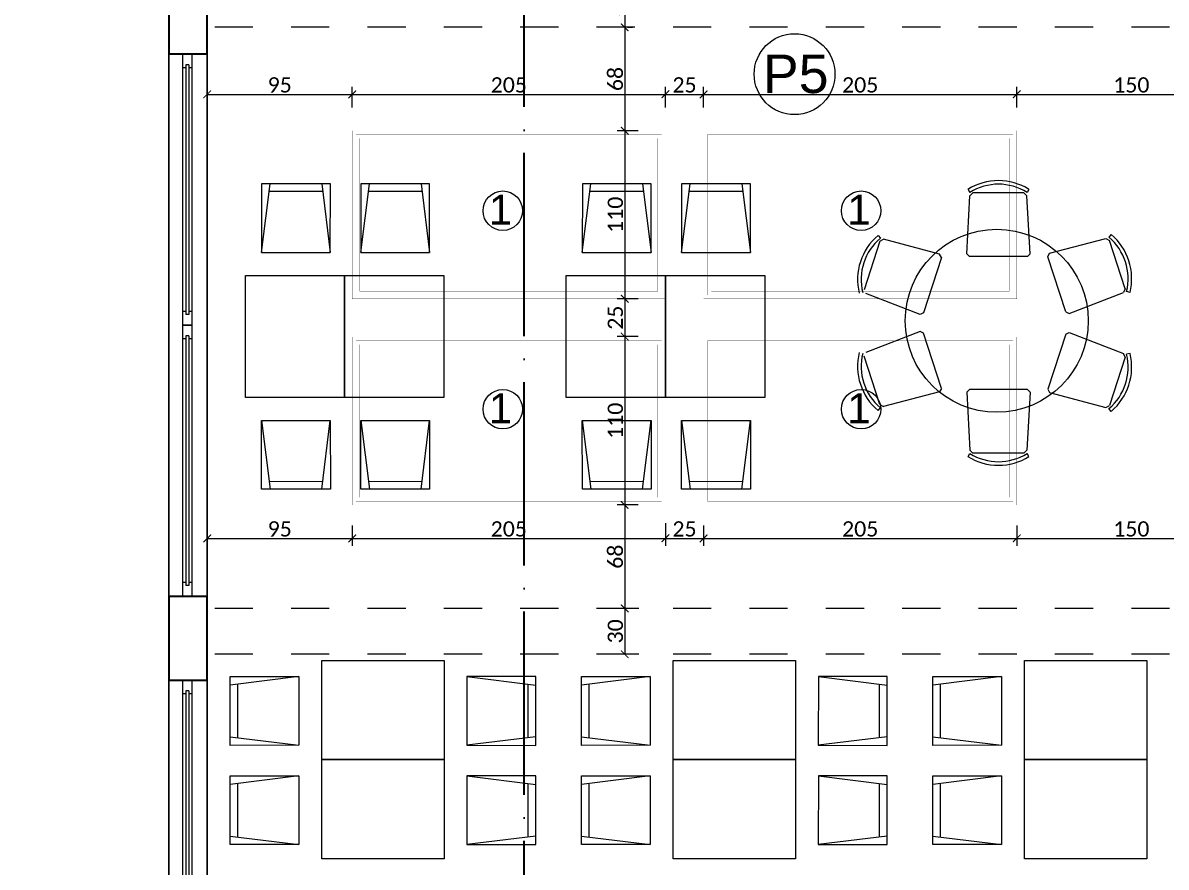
# Model space of a CAD drawing. Header units: centimetres. Extents: x -26724 to 60145, y -23645 to 6771.
# Drawn here: x -11646 to -10898, y 862 to 1414 of the extents above; entities that cross this region are included whole.
import ezdxf

# ---------------------------------------------------------------- set-up
doc = ezdxf.new("R2010")
doc.units = ezdxf.units.CM
for name, pattern in [('ACAD_ISO04W100', [30, 24, -3, 0, -3]), ('AUSGEZOGEN', [0]), ('DALEKOVOD_VN', [5, 2.5, -2.5])]:
    doc.linetypes.add(name, pattern=pattern)
doc.layers.add('2.IZGLED', color=7, linetype='Continuous', lineweight=13)
doc.layers.add('4.KOTE', color=88, linetype='Continuous', lineweight=15)
doc.layers.add('3.IZGLED 2', color=7, linetype='Continuous', lineweight=9, true_color=0x4a4a4a)
doc.layers.add('IZGLED 2', color=253, linetype='Continuous', lineweight=9, true_color=0x828282)
doc.styles.add('0.12', font='arial.ttf', dxfattribs={"height": 0.12})
doc.styles.add('0.15', font='arial.ttf', dxfattribs={"height": 0.15})
doc.styles.get("Standard").update_dxf_attribs({"font": 'calibri.ttf'})
doc.dimstyles.new('ja 1 50', dxfattribs={"dimtxt": 10, "dimasz": 5, "dimexe": 5, "dimexo": 5, "dimgap": 1, "dimtad": 1, "dimdec": 0, "dimtxsty": 'Standard', "dimblk": 'ARCHTICK', "dimcen": 2.5, "dimclrd": 256, "dimclrt": 7, "dimadec": 0, "dimazin": 0, "dimtfac": 1, "dimtdec": 0, "dimtix": 1, "dimtmove": 1, "dimatfit": 3, "dimldrblk": 'ARCHTICK', "dimfxl": 10, "dimfxlon": 1, "dimlwd": 0, "dimlwe": 9, "dimarcsym": 0})

# ---------------------------------------------------------------- blocks, each defined once
blk = doc.blocks.new('_ArchTick')
at = {"color": 0, "linetype": 'ByBlock', "const_width": 0.15}
blk.add_lwpolyline([(-0.5, -0.5), (0.5, 0.5)], dxfattribs=at)
blk = doc.blocks.new('*D1843')
at = {"layer": '4.KOTE', "color": 0, "lineweight": 9, "transparency": 16777216}
for p, q in [((-10926.13, 2333.96), (-10926.13, 2348.96)), ((-10816.13, 2334.48), (-10816.13, 2348.96))]:
    blk.add_line(p, q, dxfattribs=at)
at = {"layer": '4.KOTE', "lineweight": 0, "transparency": 16777216}
blk.add_line((-10926.13, 2343.96), (-10816.13, 2343.96), dxfattribs=at)
at = {"layer": 'Defpoints', "color": 0, "transparency": 16777216}
for p in [(-10816.13, 2343.96), (-10816.13, 2298.94, 13.5), (-10926.13, 0, 13.5)]:
    blk.add_point(p, dxfattribs=at)
at = {"layer": '4.KOTE', "lineweight": 0, "transparency": 16777216, "xscale": 5, "yscale": 5, "zscale": 5, "rotation": 180}
blk.add_blockref('_ArchTick', (-10926.13, 2343.96), dxfattribs=at)
at = {"layer": '4.KOTE', "lineweight": 0, "transparency": 16777216, "xscale": 5, "yscale": 5, "zscale": 5}
blk.add_blockref('_ArchTick', (-10816.13, 2343.96), dxfattribs=at)
at = {"layer": '4.KOTE', "color": 7, "transparency": 16777216, "insert": (-10871.13, 2350.09), "char_height": 10, "attachment_point": 5}
blk.add_mtext('110', dxfattribs=at)
blk = doc.blocks.new('*D1921')
at = {"layer": '4.KOTE', "color": 0, "lineweight": 9, "transparency": 16777216}
for p, q in [((-11243.55, 1441.39), (-11257.34, 1441.39)), ((-11250.61, 1411.39), (-11247.34, 1411.39))]:
    blk.add_line(p, q, dxfattribs=at)
at = {"layer": '4.KOTE', "lineweight": 0, "transparency": 16777216}
blk.add_line((-11252.34, 1441.39), (-11252.34, 1411.39), dxfattribs=at)
at = {"layer": 'Defpoints', "color": 0, "transparency": 16777216}
for p in [(-11225.72, 1441.39, 13.5), (-11252.34, 1411.39, 13.5), (-11252.34, 1411.39)]:
    blk.add_point(p, dxfattribs=at)
at = {"layer": '4.KOTE', "lineweight": 0, "transparency": 16777216, "xscale": 5, "yscale": 5, "zscale": 5}
for p, rotation in [((-11252.34, 1441.39), 90), ((-11252.34, 1411.39), 270)]:
    blk.add_blockref('_ArchTick', p, dxfattribs=dict(at, rotation=rotation))
at = {"layer": '4.KOTE', "color": 7, "transparency": 16777216, "insert": (-11258.47, 1426.39), "char_height": 10, "attachment_point": 5, "rotation": 90}
blk.add_mtext('30', dxfattribs=at)
blk = doc.blocks.new('*D1922')
at = {"layer": '4.KOTE', "lineweight": 0, "transparency": 16777216}
blk.add_line((-11252.34, 1411.39), (-11252.34, 1343.64), dxfattribs=at)
at = {"layer": '4.KOTE', "color": 0, "lineweight": 9, "transparency": 16777216}
for p, q in [((-11250.61, 1411.39), (-11247.34, 1411.39)), ((-11243.55, 1343.64), (-11257.34, 1343.64))]:
    blk.add_line(p, q, dxfattribs=at)
at = {"layer": 'Defpoints', "color": 0, "transparency": 16777216}
for p in [(-11252.34, 1411.39, 13.5), (-11252.34, 1343.64), (-11225.72, 1343.64, 13.5)]:
    blk.add_point(p, dxfattribs=at)
at = {"layer": '4.KOTE', "lineweight": 0, "transparency": 16777216, "xscale": 5, "yscale": 5, "zscale": 5}
for p, rotation in [((-11252.34, 1411.39), 90), ((-11252.34, 1343.64), 270)]:
    blk.add_blockref('_ArchTick', p, dxfattribs=dict(at, rotation=rotation))
at = {"layer": '4.KOTE', "color": 7, "transparency": 16777216, "insert": (-11258.47, 1377.51), "char_height": 10, "attachment_point": 5, "rotation": 90}
blk.add_mtext('68', dxfattribs=at)
blk = doc.blocks.new('*D1923')
at = {"layer": '4.KOTE', "color": 0, "lineweight": 9, "transparency": 16777216}
for p, q in [((-11243.55, 1343.64), (-11257.34, 1343.64)), ((-11243.55, 1233.64), (-11257.34, 1233.64))]:
    blk.add_line(p, q, dxfattribs=at)
at = {"layer": '4.KOTE', "lineweight": 0, "transparency": 16777216}
blk.add_line((-11252.34, 1343.64), (-11252.34, 1233.64), dxfattribs=at)
at = {"layer": 'Defpoints', "color": 0, "transparency": 16777216}
for p in [(-11225.72, 1343.64, 13.5), (-11252.34, 1233.64), (-11225.72, 1233.64, 13.5)]:
    blk.add_point(p, dxfattribs=at)
at = {"layer": '4.KOTE', "lineweight": 0, "transparency": 16777216, "xscale": 5, "yscale": 5, "zscale": 5}
for p, rotation in [((-11252.34, 1343.64), 90), ((-11252.34, 1233.64), 270)]:
    blk.add_blockref('_ArchTick', p, dxfattribs=dict(at, rotation=rotation))
at = {"layer": '4.KOTE', "color": 7, "transparency": 16777216, "insert": (-11258.47, 1288.64), "char_height": 10, "attachment_point": 5, "rotation": 90}
blk.add_mtext('110', dxfattribs=at)
blk = doc.blocks.new('*D1924')
at = {"layer": '4.KOTE', "color": 0, "lineweight": 9, "transparency": 16777216}
for p, q in [((-11243.55, 1233.64), (-11257.34, 1233.64)), ((-11243.55, 1208.89), (-11257.34, 1208.89))]:
    blk.add_line(p, q, dxfattribs=at)
at = {"layer": '4.KOTE', "lineweight": 0, "transparency": 16777216}
blk.add_line((-11252.34, 1233.64), (-11252.34, 1208.89), dxfattribs=at)
at = {"layer": 'Defpoints', "color": 0, "transparency": 16777216}
for p in [(-11225.72, 1233.64, 13.5), (-11252.34, 1208.89), (-11225.73, 1208.89, 13.5)]:
    blk.add_point(p, dxfattribs=at)
at = {"layer": '4.KOTE', "lineweight": 0, "transparency": 16777216, "xscale": 5, "yscale": 5, "zscale": 5}
for p, rotation in [((-11252.34, 1233.64), 90), ((-11252.34, 1208.89), 270)]:
    blk.add_blockref('_ArchTick', p, dxfattribs=dict(at, rotation=rotation))
at = {"layer": '4.KOTE', "color": 7, "transparency": 16777216, "insert": (-11258.47, 1221.26), "char_height": 10, "attachment_point": 5, "rotation": 90}
blk.add_mtext('25', dxfattribs=at)
blk = doc.blocks.new('*D1925')
at = {"layer": '4.KOTE', "color": 0, "lineweight": 9, "transparency": 16777216}
for p, q in [((-11243.55, 1208.89), (-11257.34, 1208.89)), ((-11243.55, 1098.64), (-11257.34, 1098.64))]:
    blk.add_line(p, q, dxfattribs=at)
at = {"layer": '4.KOTE', "lineweight": 0, "transparency": 16777216}
blk.add_line((-11252.34, 1208.89), (-11252.34, 1098.64), dxfattribs=at)
at = {"layer": 'Defpoints', "color": 0, "transparency": 16777216}
for p in [(-11225.73, 1208.89, 13.5), (-11252.34, 1098.64), (-11225.72, 1098.64, 13.5)]:
    blk.add_point(p, dxfattribs=at)
at = {"layer": '4.KOTE', "lineweight": 0, "transparency": 16777216, "xscale": 5, "yscale": 5, "zscale": 5}
for p, rotation in [((-11252.34, 1208.89), 90), ((-11252.34, 1098.64), 270)]:
    blk.add_blockref('_ArchTick', p, dxfattribs=dict(at, rotation=rotation))
at = {"layer": '4.KOTE', "color": 7, "transparency": 16777216, "insert": (-11258.47, 1153.76), "char_height": 10, "attachment_point": 5, "rotation": 90}
blk.add_mtext('110', dxfattribs=at)
blk = doc.blocks.new('*D1926')
at = {"layer": '4.KOTE', "color": 0, "lineweight": 9, "transparency": 16777216}
for p, q in [((-11243.55, 1098.64), (-11257.34, 1098.64)), ((-11243.06, 1030.89), (-11257.34, 1030.89))]:
    blk.add_line(p, q, dxfattribs=at)
at = {"layer": '4.KOTE', "lineweight": 0, "transparency": 16777216}
blk.add_line((-11252.34, 1098.64), (-11252.34, 1030.89), dxfattribs=at)
at = {"layer": 'Defpoints', "color": 0, "transparency": 16777216}
for p in [(-11225.72, 1098.64, 13.5), (-11252.34, 1030.89), (-11215.16, 1030.89, 13.5)]:
    blk.add_point(p, dxfattribs=at)
at = {"layer": '4.KOTE', "lineweight": 0, "transparency": 16777216, "xscale": 5, "yscale": 5, "zscale": 5}
for p, rotation in [((-11252.34, 1098.64), 90), ((-11252.34, 1030.89), 270)]:
    blk.add_blockref('_ArchTick', p, dxfattribs=dict(at, rotation=rotation))
at = {"layer": '4.KOTE', "color": 7, "transparency": 16777216, "insert": (-11258.47, 1064.76), "char_height": 10, "attachment_point": 5, "rotation": 90}
blk.add_mtext('68', dxfattribs=at)
blk = doc.blocks.new('*D1927')
at = {"layer": '4.KOTE', "color": 0, "lineweight": 9, "transparency": 16777216}
for p, q in [((-11243.06, 1030.89), (-11257.34, 1030.89)), ((-11243.04, 1000.89), (-11257.34, 1000.89))]:
    blk.add_line(p, q, dxfattribs=at)
at = {"layer": '4.KOTE', "lineweight": 0, "transparency": 16777216}
blk.add_line((-11252.34, 1030.89), (-11252.34, 1000.89), dxfattribs=at)
at = {"layer": 'Defpoints', "color": 0, "transparency": 16777216}
for p in [(-11215.16, 1030.89, 13.5), (-11252.34, 1000.89), (-11214.68, 1000.89, 13.5)]:
    blk.add_point(p, dxfattribs=at)
at = {"layer": '4.KOTE', "lineweight": 0, "transparency": 16777216, "xscale": 5, "yscale": 5, "zscale": 5}
for p, rotation in [((-11252.34, 1030.89), 90), ((-11252.34, 1000.89), 270)]:
    blk.add_blockref('_ArchTick', p, dxfattribs=dict(at, rotation=rotation))
at = {"layer": '4.KOTE', "color": 7, "transparency": 16777216, "insert": (-11258.47, 1015.89), "char_height": 10, "attachment_point": 5, "rotation": 90}
blk.add_mtext('30', dxfattribs=at)
blk = doc.blocks.new('*D1928')
at = {"layer": '4.KOTE', "color": 0, "lineweight": 9, "transparency": 16777216}
for p, q in [((-11525.68, 1376.94), (-11525.68, 1362.48)), ((-11430.72, 1358.89), (-11430.72, 1372.48))]:
    blk.add_line(p, q, dxfattribs=at)
at = {"layer": '4.KOTE', "lineweight": 0, "transparency": 16777216}
blk.add_line((-11525.68, 1367.48), (-11430.72, 1367.48), dxfattribs=at)
at = {"layer": 'Defpoints', "color": 0, "transparency": 16777216}
for p in [(-11525.68, 1411.39, 13.5), (-11430.72, 1367.48), (-11430.72, 1343.64, 13.5)]:
    blk.add_point(p, dxfattribs=at)
at = {"layer": '4.KOTE', "lineweight": 0, "transparency": 16777216, "xscale": 5, "yscale": 5, "zscale": 5, "rotation": 180}
blk.add_blockref('_ArchTick', (-11525.68, 1367.48), dxfattribs=at)
at = {"layer": '4.KOTE', "lineweight": 0, "transparency": 16777216, "xscale": 5, "yscale": 5, "zscale": 5}
blk.add_blockref('_ArchTick', (-11430.72, 1367.48), dxfattribs=at)
at = {"layer": '4.KOTE', "color": 7, "transparency": 16777216, "insert": (-11478.2, 1373.6), "char_height": 10, "attachment_point": 5}
blk.add_mtext('95', dxfattribs=at)
blk = doc.blocks.new('*D1929')
at = {"layer": '4.KOTE', "color": 0, "lineweight": 9, "transparency": 16777216}
for p, q in [((-11430.72, 1358.89), (-11430.72, 1372.48)), ((-11225.72, 1358.89), (-11225.72, 1372.48))]:
    blk.add_line(p, q, dxfattribs=at)
at = {"layer": '4.KOTE', "lineweight": 0, "transparency": 16777216}
blk.add_line((-11430.72, 1367.48), (-11225.72, 1367.48), dxfattribs=at)
at = {"layer": 'Defpoints', "color": 0, "transparency": 16777216}
for p in [(-11225.72, 1367.48), (-11430.72, 1343.64, 13.5), (-11225.72, 1343.64, 13.5)]:
    blk.add_point(p, dxfattribs=at)
at = {"layer": '4.KOTE', "lineweight": 0, "transparency": 16777216, "xscale": 5, "yscale": 5, "zscale": 5, "rotation": 180}
blk.add_blockref('_ArchTick', (-11430.72, 1367.48), dxfattribs=at)
at = {"layer": '4.KOTE', "lineweight": 0, "transparency": 16777216, "xscale": 5, "yscale": 5, "zscale": 5}
blk.add_blockref('_ArchTick', (-11225.72, 1367.48), dxfattribs=at)
at = {"layer": '4.KOTE', "color": 7, "transparency": 16777216, "insert": (-11328.22, 1373.6), "char_height": 10, "attachment_point": 5}
blk.add_mtext('205', dxfattribs=at)
blk = doc.blocks.new('*D1930')
at = {"layer": '4.KOTE', "color": 0, "lineweight": 9, "transparency": 16777216}
for p, q in [((-11225.72, 1358.89), (-11225.72, 1372.48)), ((-11200.72, 1358.89), (-11200.72, 1372.48))]:
    blk.add_line(p, q, dxfattribs=at)
at = {"layer": '4.KOTE', "lineweight": 0, "transparency": 16777216}
blk.add_line((-11225.72, 1367.48), (-11200.72, 1367.48), dxfattribs=at)
at = {"layer": 'Defpoints', "color": 0, "transparency": 16777216}
for p in [(-11200.72, 1367.48), (-11225.72, 1343.64, 13.5), (-11200.72, 1343.64, 13.5)]:
    blk.add_point(p, dxfattribs=at)
at = {"layer": '4.KOTE', "lineweight": 0, "transparency": 16777216, "xscale": 5, "yscale": 5, "zscale": 5, "rotation": 180}
blk.add_blockref('_ArchTick', (-11225.72, 1367.48), dxfattribs=at)
at = {"layer": '4.KOTE', "lineweight": 0, "transparency": 16777216, "xscale": 5, "yscale": 5, "zscale": 5}
blk.add_blockref('_ArchTick', (-11200.72, 1367.48), dxfattribs=at)
at = {"layer": '4.KOTE', "color": 7, "transparency": 16777216, "insert": (-11213.22, 1373.6), "char_height": 10, "attachment_point": 5}
blk.add_mtext('25', dxfattribs=at)
blk = doc.blocks.new('*D1931')
at = {"layer": '4.KOTE', "color": 0, "lineweight": 9, "transparency": 16777216}
for p, q in [((-11200.72, 1358.89), (-11200.72, 1372.48)), ((-10995.72, 1358.89), (-10995.72, 1372.48))]:
    blk.add_line(p, q, dxfattribs=at)
at = {"layer": '4.KOTE', "lineweight": 0, "transparency": 16777216}
blk.add_line((-11200.72, 1367.48), (-10995.72, 1367.48), dxfattribs=at)
at = {"layer": 'Defpoints', "color": 0, "transparency": 16777216}
for p in [(-10995.72, 1367.48), (-11200.72, 1343.64, 13.5), (-10995.72, 1343.64, 13.5)]:
    blk.add_point(p, dxfattribs=at)
at = {"layer": '4.KOTE', "lineweight": 0, "transparency": 16777216, "xscale": 5, "yscale": 5, "zscale": 5, "rotation": 180}
blk.add_blockref('_ArchTick', (-11200.72, 1367.48), dxfattribs=at)
at = {"layer": '4.KOTE', "lineweight": 0, "transparency": 16777216, "xscale": 5, "yscale": 5, "zscale": 5}
blk.add_blockref('_ArchTick', (-10995.72, 1367.48), dxfattribs=at)
at = {"layer": '4.KOTE', "color": 7, "transparency": 16777216, "insert": (-11098.22, 1373.6), "char_height": 10, "attachment_point": 5}
blk.add_mtext('205', dxfattribs=at)
blk = doc.blocks.new('*D1932')
at = {"layer": '4.KOTE', "color": 0, "lineweight": 9, "transparency": 16777216}
for p, q in [((-10995.72, 1358.89), (-10995.72, 1372.48)), ((-10845.73, 1357.9), (-10845.73, 1372.48))]:
    blk.add_line(p, q, dxfattribs=at)
at = {"layer": '4.KOTE', "lineweight": 0, "transparency": 16777216}
blk.add_line((-10995.72, 1367.48), (-10845.73, 1367.48), dxfattribs=at)
at = {"layer": 'Defpoints', "color": 0, "transparency": 16777216}
for p in [(-10845.73, 1367.48), (-10995.72, 1343.64, 13.5), (-10845.73, 1316.84, 13.5)]:
    blk.add_point(p, dxfattribs=at)
at = {"layer": '4.KOTE', "lineweight": 0, "transparency": 16777216, "xscale": 5, "yscale": 5, "zscale": 5, "rotation": 180}
blk.add_blockref('_ArchTick', (-10995.72, 1367.48), dxfattribs=at)
at = {"layer": '4.KOTE', "lineweight": 0, "transparency": 16777216, "xscale": 5, "yscale": 5, "zscale": 5}
blk.add_blockref('_ArchTick', (-10845.73, 1367.48), dxfattribs=at)
at = {"layer": '4.KOTE', "color": 7, "transparency": 16777216, "insert": (-10920.73, 1373.6), "char_height": 10, "attachment_point": 5}
blk.add_mtext('150', dxfattribs=at)
blk = doc.blocks.new('*D1934')
at = {"layer": '4.KOTE', "color": 0, "lineweight": 9, "transparency": 16777216}
for p, q in [((-10995.72, 1754.67), (-10995.72, 1769.67)), ((-10845.73, 1754.76), (-10845.73, 1769.67))]:
    blk.add_line(p, q, dxfattribs=at)
at = {"layer": '4.KOTE', "lineweight": 0, "transparency": 16777216}
blk.add_line((-10995.72, 1764.67), (-10845.73, 1764.67), dxfattribs=at)
at = {"layer": 'Defpoints', "color": 0, "transparency": 16777216}
for p in [(-10845.73, 1764.67), (-10845.73, 1647.79, 13.5), (-10995.72, 0, 13.5)]:
    blk.add_point(p, dxfattribs=at)
at = {"layer": '4.KOTE', "lineweight": 0, "transparency": 16777216, "xscale": 5, "yscale": 5, "zscale": 5, "rotation": 180}
blk.add_blockref('_ArchTick', (-10995.72, 1764.67), dxfattribs=at)
at = {"layer": '4.KOTE', "lineweight": 0, "transparency": 16777216, "xscale": 5, "yscale": 5, "zscale": 5}
blk.add_blockref('_ArchTick', (-10845.73, 1764.67), dxfattribs=at)
at = {"layer": '4.KOTE', "color": 7, "transparency": 16777216, "insert": (-10920.73, 1770.79), "char_height": 10, "attachment_point": 5}
blk.add_mtext('150', dxfattribs=at)
blk = doc.blocks.new('*D1935')
at = {"layer": '4.KOTE', "color": 0, "lineweight": 9, "transparency": 16777216}
for p, q in [((-11525.66, 1085.09), (-11525.66, 1071.77)), ((-11430.72, 1085.09), (-11430.72, 1071.77))]:
    blk.add_line(p, q, dxfattribs=at)
at = {"layer": '4.KOTE', "lineweight": 0, "transparency": 16777216}
blk.add_line((-11525.66, 1076.77), (-11430.72, 1076.77), dxfattribs=at)
at = {"layer": 'Defpoints', "color": 0, "transparency": 16777216}
for p in [(-11525.66, 1097.87, 13.5), (-11430.72, 1097.87, 13.5), (-11430.72, 1076.77)]:
    blk.add_point(p, dxfattribs=at)
at = {"layer": '4.KOTE', "lineweight": 0, "transparency": 16777216, "xscale": 5, "yscale": 5, "zscale": 5, "rotation": 180}
blk.add_blockref('_ArchTick', (-11525.66, 1076.77), dxfattribs=at)
at = {"layer": '4.KOTE', "lineweight": 0, "transparency": 16777216, "xscale": 5, "yscale": 5, "zscale": 5}
blk.add_blockref('_ArchTick', (-11430.72, 1076.77), dxfattribs=at)
at = {"layer": '4.KOTE', "color": 7, "transparency": 16777216, "insert": (-11478.19, 1082.89), "char_height": 10, "attachment_point": 5}
blk.add_mtext('95', dxfattribs=at)
blk = doc.blocks.new('*D1936')
at = {"layer": '4.KOTE', "color": 0, "lineweight": 9, "transparency": 16777216}
for p, q in [((-11225.72, 1086.77), (-11225.72, 1071.77)), ((-11430.72, 1085.09), (-11430.72, 1071.77))]:
    blk.add_line(p, q, dxfattribs=at)
at = {"layer": '4.KOTE', "lineweight": 0, "transparency": 16777216}
blk.add_line((-11430.72, 1076.77), (-11225.72, 1076.77), dxfattribs=at)
at = {"layer": 'Defpoints', "color": 0, "transparency": 16777216}
for p in [(-11225.72, 2196.5, 13.5), (-11430.72, 1097.87, 13.5), (-11225.72, 1076.77)]:
    blk.add_point(p, dxfattribs=at)
at = {"layer": '4.KOTE', "lineweight": 0, "transparency": 16777216, "xscale": 5, "yscale": 5, "zscale": 5, "rotation": 180}
blk.add_blockref('_ArchTick', (-11430.72, 1076.77), dxfattribs=at)
at = {"layer": '4.KOTE', "lineweight": 0, "transparency": 16777216, "xscale": 5, "yscale": 5, "zscale": 5}
blk.add_blockref('_ArchTick', (-11225.72, 1076.77), dxfattribs=at)
at = {"layer": '4.KOTE', "color": 7, "transparency": 16777216, "insert": (-11328.22, 1082.89), "char_height": 10, "attachment_point": 5}
blk.add_mtext('205', dxfattribs=at)
blk = doc.blocks.new('*D1937')
at = {"layer": '4.KOTE', "color": 0, "lineweight": 9, "transparency": 16777216}
for p, q in [((-11225.72, 1085.17), (-11225.72, 1071.77)), ((-11200.72, 1085.17), (-11200.72, 1071.77))]:
    blk.add_line(p, q, dxfattribs=at)
at = {"layer": '4.KOTE', "lineweight": 0, "transparency": 16777216}
blk.add_line((-11225.72, 1076.77), (-11200.72, 1076.77), dxfattribs=at)
at = {"layer": 'Defpoints', "color": 0, "transparency": 16777216}
for p in [(-11225.72, 1098.64, 13.5), (-11200.72, 1098.64, 13.5), (-11200.72, 1076.77)]:
    blk.add_point(p, dxfattribs=at)
at = {"layer": '4.KOTE', "lineweight": 0, "transparency": 16777216, "xscale": 5, "yscale": 5, "zscale": 5, "rotation": 180}
blk.add_blockref('_ArchTick', (-11225.72, 1076.77), dxfattribs=at)
at = {"layer": '4.KOTE', "lineweight": 0, "transparency": 16777216, "xscale": 5, "yscale": 5, "zscale": 5}
blk.add_blockref('_ArchTick', (-11200.72, 1076.77), dxfattribs=at)
at = {"layer": '4.KOTE', "color": 7, "transparency": 16777216, "insert": (-11213.22, 1082.89), "char_height": 10, "attachment_point": 5}
blk.add_mtext('25', dxfattribs=at)
blk = doc.blocks.new('*D1938')
at = {"layer": '4.KOTE', "color": 0, "lineweight": 9, "transparency": 16777216}
for p, q in [((-11200.72, 1085.17), (-11200.72, 1071.77)), ((-10995.72, 1085.17), (-10995.72, 1071.77))]:
    blk.add_line(p, q, dxfattribs=at)
at = {"layer": '4.KOTE', "lineweight": 0, "transparency": 16777216}
blk.add_line((-11200.72, 1076.77), (-10995.72, 1076.77), dxfattribs=at)
at = {"layer": 'Defpoints', "color": 0, "transparency": 16777216}
for p in [(-11200.72, 1098.64, 13.5), (-10995.72, 1098.64, 13.5), (-10995.72, 1076.77)]:
    blk.add_point(p, dxfattribs=at)
at = {"layer": '4.KOTE', "lineweight": 0, "transparency": 16777216, "xscale": 5, "yscale": 5, "zscale": 5, "rotation": 180}
blk.add_blockref('_ArchTick', (-11200.72, 1076.77), dxfattribs=at)
at = {"layer": '4.KOTE', "lineweight": 0, "transparency": 16777216, "xscale": 5, "yscale": 5, "zscale": 5}
blk.add_blockref('_ArchTick', (-10995.72, 1076.77), dxfattribs=at)
at = {"layer": '4.KOTE', "color": 7, "transparency": 16777216, "insert": (-11098.22, 1082.89), "char_height": 10, "attachment_point": 5}
blk.add_mtext('205', dxfattribs=at)
blk = doc.blocks.new('*D1939')
at = {"layer": '4.KOTE', "color": 0, "lineweight": 9, "transparency": 16777216}
for p, q in [((-10995.72, 1085.17), (-10995.72, 1071.77)), ((-10845.73, 1076.77), (-10845.73, 1081.77))]:
    blk.add_line(p, q, dxfattribs=at)
at = {"layer": '4.KOTE', "lineweight": 0, "transparency": 16777216}
blk.add_line((-10995.72, 1076.77), (-10845.73, 1076.77), dxfattribs=at)
at = {"layer": 'Defpoints', "color": 0, "transparency": 16777216}
for p in [(-10995.72, 1098.64, 13.5), (-10845.73, 1076.77), (-10845.73, 1076.77)]:
    blk.add_point(p, dxfattribs=at)
at = {"layer": '4.KOTE', "lineweight": 0, "transparency": 16777216, "xscale": 5, "yscale": 5, "zscale": 5, "rotation": 180}
blk.add_blockref('_ArchTick', (-10995.72, 1076.77), dxfattribs=at)
at = {"layer": '4.KOTE', "lineweight": 0, "transparency": 16777216, "xscale": 5, "yscale": 5, "zscale": 5}
blk.add_blockref('_ArchTick', (-10845.73, 1076.77), dxfattribs=at)
at = {"layer": '4.KOTE', "color": 7, "transparency": 16777216, "insert": (-10920.73, 1082.89), "char_height": 10, "attachment_point": 5}
blk.add_mtext('150', dxfattribs=at)
blk = doc.blocks.new('*D2099')
at = {"layer": '4.KOTE', "color": 0, "lineweight": 9, "transparency": 16777216}
for p, q in [((-19656.35, 931.89), (-19671.35, 931.89)), ((-19666.35, 866.89), (-19671.35, 866.89))]:
    blk.add_line(p, q, dxfattribs=at)
at = {"layer": '4.KOTE', "lineweight": 0, "transparency": 16777216}
blk.add_line((-19666.35, 931.89), (-19666.35, 866.89), dxfattribs=at)
at = {"layer": 'Defpoints', "color": 0, "transparency": 16777216}
for p in [(0, 931.89, 40.5), (-19666.35, 866.89), (-19666.35, 866.89)]:
    blk.add_point(p, dxfattribs=at)
at = {"layer": '4.KOTE', "lineweight": 0, "transparency": 16777216, "xscale": 5, "yscale": 5, "zscale": 5}
for p, rotation in [((-19666.35, 931.89), 90), ((-19666.35, 866.89), 270)]:
    blk.add_blockref('_ArchTick', p, dxfattribs=dict(at, rotation=rotation))
at = {"layer": '4.KOTE', "color": 7, "transparency": 16777216, "insert": (-19672.47, 899.39), "char_height": 10, "attachment_point": 5, "rotation": 90}
blk.add_mtext('65', dxfattribs=at)

msp = doc.modelspace()

# ---------------------------------------------------------------- linework, layer by layer
at = {"layer": '2.IZGLED', "color": 116, "ltscale": 12, "true_color": 0x136734, "const_width": 0.1, "elevation": 13.5}
for points in [[(-11430.72, 1343.64), (-11225.72, 1343.64), (-11225.72, 1233.64), (-11430.72, 1233.64), (-11430.72, 1343.64)], [(-11200.72, 1343.64), (-10995.72, 1343.64), (-10995.72, 1233.64), (-11200.72, 1233.64), (-11200.72, 1343.64)], [(-11430.72, 1208.64), (-11225.72, 1208.64), (-11225.72, 1098.64), (-11430.72, 1098.64), (-11430.72, 1208.64)], [(-11200.72, 1208.64), (-10995.72, 1208.64), (-10995.72, 1098.64), (-11200.72, 1098.64), (-11200.72, 1208.64)]]:
    msp.add_lwpolyline(points, dxfattribs=at)
at = {"layer": '2.IZGLED', "color": 1, "linetype": 'DALEKOVOD_VN', "ltscale": 3, "const_width": 0.1, "elevation": 13.5}
for points in [[(-11428.22, 1341.14), (-11228.22, 1341.14), (-11228.22, 1236.14), (-11428.22, 1236.14)], [(-11198.22, 1341.14), (-10998.22, 1341.14), (-10998.22, 1236.14), (-11198.22, 1236.14)], [(-11428.22, 1206.14), (-11228.22, 1206.14), (-11228.22, 1101.14), (-11428.22, 1101.14)], [(-11198.22, 1206.14), (-10998.22, 1206.14), (-10998.22, 1101.14), (-11198.22, 1101.14)]]:
    msp.add_lwpolyline(points, close=True, dxfattribs=at)
at = {"layer": '2.IZGLED', "color": 116, "ltscale": 12, "true_color": 0x136734, "const_width": 0.1, "elevation": 13.5}
for points in [[(-11425.72, 1338.64), (-11230.72, 1338.64), (-11230.72, 1238.64), (-11425.72, 1238.64)], [(-11195.72, 1338.64), (-11000.72, 1338.64), (-11000.72, 1238.64), (-11195.72, 1238.64)], [(-11425.72, 1203.64), (-11230.72, 1203.64), (-11230.72, 1103.64), (-11425.72, 1103.64)], [(-11195.72, 1203.64), (-11000.72, 1203.64), (-11000.72, 1103.64), (-11195.72, 1103.64)]]:
    msp.add_lwpolyline(points, close=True, dxfattribs=at)
at = {"layer": '3.IZGLED 2', "lineweight": 30}
for p, q in [((-11550.73, 1448.89, 13.5), (-11550.73, 1393.89, 13.5)), ((-11525.68, 1393.89, 13.5), (-11525.69, 1448.89, 13.5)), ((-11550.73, 1393.89, 13.5), (-11525.68, 1393.89, 13.5)), ((-11550.73, 1038.89, 13.5), (-11550.73, 983.89, 13.5)), ((-11550.73, 1038.89, 13.5), (-11525.66, 1038.89, 13.5)), ((-11525.66, 983.89, 13.5), (-11525.66, 1038.89, 13.5)), ((-11550.73, 983.89, 13.5), (-11525.66, 983.89, 13.5))]:
    msp.add_line(p, q, dxfattribs=at)
at = {"layer": '3.IZGLED 2', "color": 4, "linetype": 'DALEKOVOD_VN', "ltscale": 10}
for p, q in [((-10845.73, 1411.39, 13.5), (-11525.68, 1411.39, 13.5)), ((-10845.73, 1030.89, 13.5), (-11525.66, 1030.89, 13.5)), ((-10845.73, 1000.89, 13.5), (-11525.66, 1000.89, 13.5))]:
    msp.add_line(p, q, dxfattribs=at)
at = {"layer": '3.IZGLED 2', "lineweight": 25, "ltscale": 12}
for p, q in [((-11550.75, 1038.89, 13.5), (-11550.75, 1393.89, 13.5)), ((-11525.66, 1038.89, 13.5), (-11525.66, 1393.89, 13.5)), ((-11535.71, 1216.39, 13.5), (-11541.71, 1216.39, 13.5)), ((-11550.73, 628.89, 13.5), (-11550.73, 983.89, 13.5)), ((-11525.64, 628.89, 13.5), (-11525.64, 983.89, 13.5))]:
    msp.add_line(p, q, dxfattribs=at)
at = {"layer": '3.IZGLED 2'}
for p, q in [((-11541.71, 1393.89, 13.5), (-11541.71, 1038.89, 13.5)), ((-11535.71, 1393.89, 13.5), (-11535.71, 1038.89, 13.5)), ((-11539.71, 1384.89, 13.5), (-11541.71, 1384.89, 13.5)), ((-11539.71, 1386.89, 13.5), (-11539.71, 1223.39, 13.5)), ((-11537.71, 1386.89, 13.5), (-11539.71, 1386.89, 13.5)), ((-11537.71, 1386.89, 13.5), (-11537.71, 1223.39, 13.5)), ((-11535.71, 1384.89, 13.5), (-11537.71, 1384.89, 13.5)), ((-11539.71, 1225.39, 13.5), (-11541.71, 1225.39, 13.5)), ((-11537.71, 1223.39, 13.5), (-11539.71, 1223.39, 13.5)), ((-11535.71, 1225.39, 13.5), (-11537.71, 1225.39, 13.5)), ((-11539.71, 1207.39, 13.5), (-11541.71, 1207.39, 13.5)), ((-11539.71, 1209.39, 13.5), (-11539.71, 1045.89, 13.5)), ((-11537.71, 1209.39, 13.5), (-11539.71, 1209.39, 13.5)), ((-11537.71, 1209.39, 13.5), (-11537.71, 1045.89, 13.5)), ((-11535.71, 1207.39, 13.5), (-11537.71, 1207.39, 13.5)), ((-11539.71, 1047.89, 13.5), (-11541.71, 1047.89, 13.5)), ((-11535.71, 1047.89, 13.5), (-11537.71, 1047.89, 13.5)), ((-11537.71, 1045.89, 13.5), (-11539.71, 1045.89, 13.5)), ((-11541.71, 983.89, 13.5), (-11541.71, 628.89, 13.5)), ((-11535.71, 983.89, 13.5), (-11535.71, 628.89, 13.5)), ((-11539.71, 974.89, 13.5), (-11541.71, 974.89, 13.5)), ((-11539.71, 976.89, 13.5), (-11539.71, 635.89, 13.5)), ((-11537.71, 976.89, 13.5), (-11539.71, 976.89, 13.5)), ((-11537.71, 976.89, 13.5), (-11537.71, 635.89, 13.5)), ((-11535.71, 974.89, 13.5), (-11537.71, 974.89, 13.5))]:
    msp.add_line(p, q, dxfattribs=at)
at = {"layer": '3.IZGLED 2', "transparency": 33554687}
for p, q in [((-11490.07, 1263.91, 27), (-11484.42, 1308.91, 27)), ((-11490.05, 1308.91, 27), (-11490.07, 1263.91, 27)), ((-11445.05, 1308.89, 27), (-11490.05, 1308.91, 27)), ((-11490.05, 1308.91, 27), (-11490.05, 1308.91, 27)), ((-11450.05, 1303.89, 27), (-11485.05, 1303.91, 27)), ((-11450.67, 1308.89, 27), (-11445.07, 1263.89, 27)), ((-11445.07, 1263.89, 27), (-11445.05, 1308.89, 27)), ((-11425.07, 1263.91, 27), (-11419.42, 1308.91, 27)), ((-11425.05, 1308.91, 27), (-11425.07, 1263.91, 27)), ((-11380.05, 1308.89, 27), (-11425.05, 1308.91, 27)), ((-11425.05, 1308.91, 27), (-11425.05, 1308.91, 27)), ((-11385.05, 1303.89, 27), (-11420.05, 1303.91, 27)), ((-11385.67, 1308.89, 27), (-11380.07, 1263.89, 27)), ((-11380.07, 1263.89, 27), (-11380.05, 1308.89, 27)), ((-11280.11, 1263.91, 13.5), (-11274.47, 1308.91, 13.5)), ((-11280.09, 1308.91, 13.5), (-11280.11, 1263.91, 13.5)), ((-11235.09, 1308.89, 13.5), (-11280.09, 1308.91, 13.5)), ((-11280.09, 1308.91, 13.5), (-11280.09, 1308.91, 13.5)), ((-11240.09, 1303.89, 13.5), (-11275.09, 1303.91, 13.5)), ((-11240.72, 1308.89, 13.5), (-11235.11, 1263.89, 13.5)), ((-11235.11, 1263.89, 13.5), (-11235.09, 1308.89, 13.5)), ((-11215.11, 1263.91, 13.5), (-11209.47, 1308.91, 13.5)), ((-11215.09, 1308.91, 13.5), (-11215.11, 1263.91, 13.5)), ((-11170.09, 1308.89, 13.5), (-11215.09, 1308.91, 13.5)), ((-11215.09, 1308.91, 13.5), (-11215.09, 1308.91, 13.5)), ((-11175.09, 1303.89, 13.5), (-11210.09, 1303.91, 13.5)), ((-11175.72, 1308.89, 13.5), (-11170.11, 1263.89, 13.5)), ((-11170.11, 1263.89, 13.5), (-11170.09, 1308.89, 13.5)), ((-11490.07, 1263.91, 27), (-11445.07, 1263.89, 27)), ((-11425.07, 1263.91, 27), (-11380.07, 1263.89, 27)), ((-11280.11, 1263.91, 13.5), (-11235.11, 1263.89, 13.5)), ((-11215.11, 1263.91, 13.5), (-11170.11, 1263.89, 13.5)), ((-11500.69, 1168.89, 27), (-11500.69, 1248.89, 27)), ((-11500.69, 1248.89, 27), (-11435.69, 1248.89, 27)), ((-11435.69, 1248.89, 27), (-11435.69, 1168.89, 27)), ((-11435.69, 1168.89, 27), (-11435.69, 1248.89, 27)), ((-11435.69, 1248.89, 27), (-11370.69, 1248.89, 27)), ((-11370.69, 1248.89, 27), (-11370.69, 1168.89, 27)), ((-11290.73, 1168.89, 13.5), (-11290.73, 1248.89, 13.5)), ((-11290.73, 1248.89, 13.5), (-11225.73, 1248.89, 13.5)), ((-11225.73, 1248.89, 13.5), (-11225.73, 1168.89, 13.5)), ((-11225.73, 1168.89, 13.5), (-11225.73, 1248.89, 13.5)), ((-11225.73, 1248.89, 13.5), (-11160.73, 1248.89, 13.5)), ((-11160.73, 1248.89, 13.5), (-11160.73, 1168.89, 13.5)), ((-11435.69, 1168.89, 27), (-11500.69, 1168.89, 27)), ((-11500.69, 1168.89, 27), (-11500.69, 1168.89, 27)), ((-11370.69, 1168.89, 27), (-11435.69, 1168.89, 27)), ((-11435.69, 1168.89, 27), (-11435.69, 1168.89, 27)), ((-11225.73, 1168.89, 13.5), (-11290.73, 1168.89, 13.5)), ((-11290.73, 1168.89, 13.5), (-11290.73, 1168.89, 13.5)), ((-11160.73, 1168.89, 13.5), (-11225.73, 1168.89, 13.5)), ((-11225.73, 1168.89, 13.5), (-11225.73, 1168.89, 13.5)), ((-11490.07, 1153.87, 27), (-11445.07, 1153.89, 27)), ((-11490.07, 1153.87, 27), (-11484.42, 1108.87, 27)), ((-11490.05, 1108.87, 27), (-11490.07, 1153.87, 27)), ((-11450.67, 1108.89, 27), (-11445.07, 1153.89, 27)), ((-11445.07, 1153.89, 27), (-11445.05, 1108.89, 27)), ((-11425.07, 1153.87, 27), (-11380.07, 1153.89, 27)), ((-11425.07, 1153.87, 27), (-11419.42, 1108.87, 27)), ((-11425.05, 1108.87, 27), (-11425.07, 1153.87, 27)), ((-11385.67, 1108.89, 27), (-11380.07, 1153.89, 27)), ((-11380.07, 1153.89, 27), (-11380.05, 1108.89, 27)), ((-11280.11, 1153.87, 13.5), (-11235.11, 1153.89, 13.5)), ((-11280.11, 1153.87, 13.5), (-11274.47, 1108.87, 13.5)), ((-11280.09, 1108.87, 13.5), (-11280.11, 1153.87, 13.5)), ((-11240.72, 1108.89, 13.5), (-11235.11, 1153.89, 13.5)), ((-11235.11, 1153.89, 13.5), (-11235.09, 1108.89, 13.5)), ((-11215.11, 1153.87, 13.5), (-11170.11, 1153.89, 13.5)), ((-11215.11, 1153.87, 13.5), (-11209.47, 1108.87, 13.5)), ((-11215.09, 1108.87, 13.5), (-11215.11, 1153.87, 13.5)), ((-11175.72, 1108.89, 13.5), (-11170.11, 1153.89, 13.5)), ((-11170.11, 1153.89, 13.5), (-11170.09, 1108.89, 13.5)), ((-11445.05, 1108.89, 27), (-11490.05, 1108.87, 27)), ((-11490.05, 1108.87, 27), (-11490.05, 1108.87, 27)), ((-11450.05, 1113.89, 27), (-11485.05, 1113.87, 27)), ((-11380.05, 1108.89, 27), (-11425.05, 1108.87, 27)), ((-11425.05, 1108.87, 27), (-11425.05, 1108.87, 27)), ((-11385.05, 1113.89, 27), (-11420.05, 1113.87, 27)), ((-11235.09, 1108.89, 13.5), (-11280.09, 1108.87, 13.5)), ((-11280.09, 1108.87, 13.5), (-11280.09, 1108.87, 13.5)), ((-11240.09, 1113.89, 13.5), (-11275.09, 1113.87, 13.5)), ((-11170.09, 1108.89, 13.5), (-11215.09, 1108.87, 13.5)), ((-11215.09, 1108.87, 13.5), (-11215.09, 1108.87, 13.5)), ((-11175.09, 1113.89, 13.5), (-11210.09, 1113.87, 13.5)), ((-11450.64, 996.89, 27), (-11370.64, 996.89, 27)), ((-11450.64, 931.89, 27), (-11450.64, 996.89, 27)), ((-11450.64, 996.89, 27), (-11450.64, 996.89, 27)), ((-11370.64, 996.89, 27), (-11370.64, 931.89, 27)), ((-11220.64, 996.89, 40.5), (-11140.64, 996.89, 40.5)), ((-11220.64, 931.89, 40.5), (-11220.64, 996.89, 40.5)), ((-11220.64, 996.89, 40.5), (-11220.64, 996.89, 40.5)), ((-11140.64, 996.89, 40.5), (-11140.64, 931.89, 40.5)), ((-10990.64, 996.89, 54), (-10910.64, 996.89, 54)), ((-10990.64, 931.89, 54), (-10990.64, 996.89, 54)), ((-10990.64, 996.89, 54), (-10990.64, 996.89, 54)), ((-10910.64, 996.89, 54), (-10910.64, 931.89, 54)), ((-11465.66, 986.27, 27), (-11510.66, 980.62, 27)), ((-11510.66, 986.25, 27), (-11465.66, 986.27, 27)), ((-11510.64, 941.25, 27), (-11510.66, 986.25, 27)), ((-11510.66, 986.25, 27), (-11510.66, 986.25, 27)), ((-11505.64, 946.25, 27), (-11505.66, 981.25, 27)), ((-11465.66, 986.27, 27), (-11465.64, 941.27, 27)), ((-11355.62, 986.27, 27), (-11355.64, 941.27, 27)), ((-11355.62, 986.27, 27), (-11310.62, 980.62, 27)), ((-11310.62, 986.25, 27), (-11355.62, 986.27, 27)), ((-11315.64, 946.25, 27), (-11315.62, 981.25, 27)), ((-11310.64, 941.25, 27), (-11310.62, 986.25, 27)), ((-11310.62, 986.25, 27), (-11310.62, 986.25, 27)), ((-11235.66, 986.27, 40.5), (-11280.66, 980.62, 40.5)), ((-11280.66, 986.25, 40.5), (-11235.66, 986.27, 40.5)), ((-11280.64, 941.25, 40.5), (-11280.66, 986.25, 40.5)), ((-11280.66, 986.25, 40.5), (-11280.66, 986.25, 40.5)), ((-11275.64, 946.25, 40.5), (-11275.66, 981.25, 40.5)), ((-11235.66, 986.27, 40.5), (-11235.64, 941.27, 40.5)), ((-11125.62, 986.27, 40.5), (-11125.64, 941.27, 40.5)), ((-11125.62, 986.27, 40.5), (-11080.62, 980.62, 40.5)), ((-11080.62, 986.25, 40.5), (-11125.62, 986.27, 40.5)), ((-11085.64, 946.25, 40.5), (-11085.62, 981.25, 40.5)), ((-11080.64, 941.25, 40.5), (-11080.62, 986.25, 40.5)), ((-11080.62, 986.25, 40.5), (-11080.62, 986.25, 40.5)), ((-11005.66, 986.27, 54), (-11050.66, 980.62, 54)), ((-11050.66, 986.25, 54), (-11005.66, 986.27, 54)), ((-11050.64, 941.25, 54), (-11050.66, 986.25, 54)), ((-11050.66, 986.25, 54), (-11050.66, 986.25, 54)), ((-11045.64, 946.25, 54), (-11045.66, 981.25, 54)), ((-11005.66, 986.27, 54), (-11005.64, 941.27, 54)), ((-11510.64, 946.87, 27), (-11465.64, 941.27, 27)), ((-11310.64, 946.87, 27), (-11355.64, 941.27, 27)), ((-11280.64, 946.87, 40.5), (-11235.64, 941.27, 40.5)), ((-11080.64, 946.87, 40.5), (-11125.64, 941.27, 40.5)), ((-11050.64, 946.87, 54), (-11005.64, 941.27, 54)), ((-11465.64, 941.27, 27), (-11510.64, 941.25, 27)), ((-11355.64, 941.27, 27), (-11310.64, 941.25, 27)), ((-11235.64, 941.27, 40.5), (-11280.64, 941.25, 40.5)), ((-11125.64, 941.27, 40.5), (-11080.64, 941.25, 40.5)), ((-11005.64, 941.27, 54), (-11050.64, 941.25, 54)), ((-11370.64, 931.89, 27), (-11450.64, 931.89, 27)), ((-11450.64, 931.89, 27), (-11370.64, 931.89, 27)), ((-11450.64, 866.89, 27), (-11450.64, 931.89, 27)), ((-11450.64, 931.89, 27), (-11450.64, 931.89, 27)), ((-11370.64, 931.89, 27), (-11370.64, 866.89, 27)), ((-11140.64, 931.89, 40.5), (-11220.64, 931.89, 40.5)), ((-11220.64, 931.89, 40.5), (-11140.64, 931.89, 40.5)), ((-11220.64, 866.89, 40.5), (-11220.64, 931.89, 40.5)), ((-11220.64, 931.89, 40.5), (-11220.64, 931.89, 40.5)), ((-11140.64, 931.89, 40.5), (-11140.64, 866.89, 40.5)), ((-10910.64, 931.89, 54), (-10990.64, 931.89, 54)), ((-10990.64, 931.89, 54), (-10910.64, 931.89, 54)), ((-10990.64, 866.89, 54), (-10990.64, 931.89, 54)), ((-10990.64, 931.89, 54), (-10990.64, 931.89, 54)), ((-10910.64, 931.89, 54), (-10910.64, 866.89, 54)), ((-11465.66, 921.27, 27), (-11510.66, 915.62, 27)), ((-11510.66, 921.25, 27), (-11465.66, 921.27, 27)), ((-11510.64, 876.25, 27), (-11510.66, 921.25, 27)), ((-11510.66, 921.25, 27), (-11510.66, 921.25, 27)), ((-11465.66, 921.27, 27), (-11465.64, 876.27, 27)), ((-11355.62, 921.27, 27), (-11355.64, 876.27, 27)), ((-11355.62, 921.27, 27), (-11310.62, 915.62, 27)), ((-11310.62, 921.25, 27), (-11355.62, 921.27, 27)), ((-11310.64, 876.25, 27), (-11310.62, 921.25, 27)), ((-11310.62, 921.25, 27), (-11310.62, 921.25, 27)), ((-11235.66, 921.27, 40.5), (-11280.66, 915.62, 40.5)), ((-11280.66, 921.25, 40.5), (-11235.66, 921.27, 40.5)), ((-11280.64, 876.25, 40.5), (-11280.66, 921.25, 40.5)), ((-11280.66, 921.25, 40.5), (-11280.66, 921.25, 40.5)), ((-11235.66, 921.27, 40.5), (-11235.64, 876.27, 40.5)), ((-11125.62, 921.27, 40.5), (-11125.64, 876.27, 40.5)), ((-11125.62, 921.27, 40.5), (-11080.62, 915.62, 40.5)), ((-11080.62, 921.25, 40.5), (-11125.62, 921.27, 40.5)), ((-11080.64, 876.25, 40.5), (-11080.62, 921.25, 40.5)), ((-11080.62, 921.25, 40.5), (-11080.62, 921.25, 40.5)), ((-11005.66, 921.27, 54), (-11050.66, 915.62, 54)), ((-11050.66, 921.25, 54), (-11005.66, 921.27, 54)), ((-11050.64, 876.25, 54), (-11050.66, 921.25, 54)), ((-11050.66, 921.25, 54), (-11050.66, 921.25, 54)), ((-11005.66, 921.27, 54), (-11005.64, 876.27, 54)), ((-11505.64, 881.25, 27), (-11505.66, 916.25, 27)), ((-11315.64, 881.25, 27), (-11315.62, 916.25, 27)), ((-11275.64, 881.25, 40.5), (-11275.66, 916.25, 40.5)), ((-11085.64, 881.25, 40.5), (-11085.62, 916.25, 40.5)), ((-11045.64, 881.25, 54), (-11045.66, 916.25, 54)), ((-11510.64, 881.87, 27), (-11465.64, 876.27, 27)), ((-11465.64, 876.27, 27), (-11510.64, 876.25, 27)), ((-11310.64, 881.87, 27), (-11355.64, 876.27, 27)), ((-11355.64, 876.27, 27), (-11310.64, 876.25, 27)), ((-11280.64, 881.87, 40.5), (-11235.64, 876.27, 40.5)), ((-11235.64, 876.27, 40.5), (-11280.64, 876.25, 40.5)), ((-11080.64, 881.87, 40.5), (-11125.64, 876.27, 40.5)), ((-11125.64, 876.27, 40.5), (-11080.64, 876.25, 40.5)), ((-11050.64, 881.87, 54), (-11005.64, 876.27, 54)), ((-11005.64, 876.27, 54), (-11050.64, 876.25, 54)), ((-11370.64, 866.89, 27), (-11450.64, 866.89, 27)), ((-11140.64, 866.89, 40.5), (-11220.64, 866.89, 40.5)), ((-10910.64, 866.89, 54), (-10990.64, 866.89, 54))]:
    msp.add_line(p, q, dxfattribs=at)
at = {"layer": '3.IZGLED 2', "linetype": 'AUSGEZOGEN', "transparency": 33554687}
for p, q in [((-11027.65, 1305.27, 13.5), (-11026.43, 1303.31, 13.5)), ((-11026.35, 1301.11, 13.5), (-11024.4, 1302.96, 13.5)), ((-10991.06, 1302.96, 13.5), (-11024.4, 1302.96, 13.5)), ((-10991.06, 1302.96, 13.5), (-10989.11, 1301.11, 13.5)), ((-10987.8, 1305.27, 13.5), (-10989.02, 1303.31, 13.5)), ((-11028.46, 1263.15, 13.5), (-11026.35, 1301.11, 13.5)), ((-10987, 1263.15, 13.5), (-10989.11, 1301.11, 13.5)), ((-11086.53, 1275.11, 13.5), (-11085.03, 1273.34, 13.5)), ((-11085.34, 1271.29, 13.5), (-11082.98, 1272.57, 13.5)), ((-11046.22, 1262.85, 13.5), (-11082.98, 1272.57, 13.5)), ((-10974.24, 1263.43, 13.5), (-10937.48, 1273.15, 13.5)), ((-10937.48, 1273.15, 13.5), (-10935.11, 1271.86, 13.5)), ((-10933.92, 1275.68, 13.5), (-10935.42, 1273.91, 13.5)), ((-11085.34, 1271.29, 13.5), (-11095.64, 1239.58, 13.5)), ((-10924.81, 1240.16, 13.5), (-10935.11, 1271.86, 13.5)), ((-11045, 1260.61, 13.5), (-11056.73, 1224.51, 13.5)), ((-11045, 1260.61, 13.5), (-11046.22, 1262.85, 13.5)), ((-11026.71, 1261.3, 13.5), (-11028.46, 1263.15, 13.5)), ((-10988.75, 1261.3, 13.5), (-11026.71, 1261.3, 13.5)), ((-10988.75, 1261.3, 13.5), (-10987, 1263.15, 13.5)), ((-10975.46, 1261.19, 13.5), (-10974.24, 1263.43, 13.5)), ((-10963.72, 1225.09, 13.5), (-10975.46, 1261.19, 13.5)), ((-11059.03, 1223.41, 13.5), (-11094.49, 1237.15, 13.5)), ((-10961.42, 1223.99, 13.5), (-10925.97, 1237.73, 13.5)), ((-10924.81, 1240.16, 13.5), (-10925.97, 1237.73, 13.5)), ((-10921.61, 1237.77, 13.5), (-10923.85, 1238.32, 13.5)), ((-11056.73, 1224.51, 13.5), (-11059.03, 1223.41, 13.5)), ((-10963.72, 1225.09, 13.5), (-10961.42, 1223.99, 13.5)), ((-11059.03, 1212.19, 13.5), (-11094.49, 1198.45, 13.5)), ((-11056.73, 1211.09, 13.5), (-11059.03, 1212.19, 13.5)), ((-11045, 1174.99, 13.5), (-11056.73, 1211.09, 13.5)), ((-10963.72, 1210.52, 13.5), (-10975.46, 1174.41, 13.5)), ((-10963.72, 1210.52, 13.5), (-10961.42, 1211.61, 13.5)), ((-10961.42, 1211.61, 13.5), (-10925.97, 1197.87, 13.5)), ((-10924.81, 1195.44, 13.5), (-10925.97, 1197.87, 13.5)), ((-10921.61, 1197.83, 13.5), (-10923.85, 1197.28, 13.5)), ((-11085.34, 1164.31, 13.5), (-11095.64, 1196.02, 13.5)), ((-10924.81, 1195.44, 13.5), (-10935.11, 1163.74, 13.5)), ((-11045, 1174.99, 13.5), (-11046.22, 1172.75, 13.5)), ((-11046.22, 1172.75, 13.5), (-11082.98, 1163.03, 13.5)), ((-11026.71, 1174.3, 13.5), (-11028.46, 1172.45, 13.5)), ((-11028.46, 1172.45, 13.5), (-11026.35, 1134.49, 13.5)), ((-10988.75, 1174.3, 13.5), (-11026.71, 1174.3, 13.5)), ((-10987, 1172.45, 13.5), (-10989.11, 1134.49, 13.5)), ((-10988.75, 1174.3, 13.5), (-10987, 1172.45, 13.5)), ((-10975.46, 1174.41, 13.5), (-10974.24, 1172.18, 13.5)), ((-10974.24, 1172.18, 13.5), (-10937.48, 1162.45, 13.5)), ((-11086.53, 1160.49, 13.5), (-11085.03, 1162.26, 13.5)), ((-11085.34, 1164.31, 13.5), (-11082.98, 1163.03, 13.5)), ((-10937.48, 1162.45, 13.5), (-10935.11, 1163.74, 13.5)), ((-10933.92, 1159.92, 13.5), (-10935.42, 1161.69, 13.5)), ((-11027.65, 1130.33, 13.5), (-11026.43, 1132.29, 13.5)), ((-11026.35, 1134.49, 13.5), (-11024.4, 1132.64, 13.5)), ((-10991.06, 1132.64, 13.5), (-11024.4, 1132.64, 13.5)), ((-10991.06, 1132.64, 13.5), (-10989.11, 1134.49, 13.5)), ((-10987.8, 1130.33, 13.5), (-10989.02, 1132.29, 13.5))]:
    msp.add_line(p, q, dxfattribs=at)
at = {"layer": '3.IZGLED 2'}
msp.add_circle((-11141.18, 1380.67), 26.45, dxfattribs=at)
at = {"layer": '3.IZGLED 2', "linetype": 'AUSGEZOGEN', "transparency": 33554687}
msp.add_circle((-11008.84, 1219.24, 13.5), 59.9, dxfattribs=at)
for centre, radius, start, end in [((-11007.73, 1273.14, 13.5), 37.82, 58.19737, 121.80263), ((-11007.73, 1273.14, 13.5), 35.5, 58.19737, 121.80263), ((-11062.12, 1246.22, 13.5), 37.82, 130.19737, 193.80263), ((-11062.12, 1246.22, 13.5), 35.5, 130.19737, 193.80263), ((-10958.33, 1246.79, 13.5), 35.5, 346.19737, 49.80263), ((-10958.33, 1246.79, 13.5), 37.82, 346.19737, 49.80263), ((-11062.12, 1189.38, 13.5), 37.82, 166.19737, 229.80263), ((-11062.12, 1189.38, 13.5), 35.5, 166.19737, 229.80263), ((-10958.33, 1188.81, 13.5), 37.82, 310.19737, 13.80263), ((-10958.33, 1188.81, 13.5), 35.5, 310.19737, 13.80263), ((-11007.73, 1162.47, 13.5), 37.82, 238.19737, 301.80263), ((-11007.73, 1162.47, 13.5), 35.5, 238.19737, 301.80263)]:
    msp.add_arc(centre, radius, start, end, dxfattribs=at)
at = {"layer": '4.KOTE', "color": 3}
for centre in [(-11332.21, 1291.3), (-11097.59, 1291.3), (-11332.21, 1161.32), (-11097.59, 1161.32)]:
    msp.add_circle(centre, 12.91, dxfattribs=at)
at = {"layer": 'IZGLED 2', "color": 32, "linetype": 'ACAD_ISO04W100', "lineweight": 35, "ltscale": 5}
msp.add_line((-11318.27, 458.59), (-11318.27, 2532.2), dxfattribs=at)

# ---------------------------------------------------------------- texts
at = {"layer": '3.IZGLED 2', "style": '0.12'}
msp.add_text('P5', height=25.2, dxfattribs=at).set_placement((-11161.97, 1368.33, 13.5))
at = {"layer": 'IZGLED 2', "color": 3, "style": '0.15'}
for p in [(-11341.28, 1282.11), (-11106.67, 1282.11), (-11341.28, 1152.13), (-11106.67, 1152.13)]:
    msp.add_text('1', height=19.65, dxfattribs=at).set_placement(p)

# ---------------------------------------------------------------- dimensions: what is measured, and where the dimension line sits
at = {"layer": '4.KOTE'}
for base, p1, p2, picture, middle in [((-10816.13, 2343.96), (-10926.13, 0, 13.5), (-10816.13, 2298.94, 13.5), '*D1843', (-10871.13, 2350.09)), ((-11225.72, 1076.77), (-11430.72, 1097.87, 13.5), (-11225.72, 2196.5, 13.5), '*D1936', (-11328.22, 1082.89)), ((-10845.73, 1764.67), (-10995.72, 0, 13.5), (-10845.73, 1647.79, 13.5), '*D1934', (-10920.73, 1770.79)), ((-11430.72, 1367.48), (-11525.68, 1411.39, 13.5), (-11430.72, 1343.64, 13.5), '*D1928', (-11478.2, 1373.6)), ((-11225.72, 1367.48), (-11430.72, 1343.64, 13.5), (-11225.72, 1343.64, 13.5), '*D1929', (-11328.22, 1373.6)), ((-11200.72, 1367.48), (-11225.72, 1343.64, 13.5), (-11200.72, 1343.64, 13.5), '*D1930', (-11213.22, 1373.6)), ((-10995.72, 1367.48), (-11200.72, 1343.64, 13.5), (-10995.72, 1343.64, 13.5), '*D1931', (-11098.22, 1373.6)), ((-10845.73, 1367.48), (-10995.72, 1343.64, 13.5), (-10845.73, 1316.84, 13.5), '*D1932', (-10920.73, 1373.6)), ((-11430.72, 1076.77), (-11525.66, 1097.87, 13.5), (-11430.72, 1097.87, 13.5), '*D1935', (-11478.19, 1082.89)), ((-11200.72, 1076.77), (-11225.72, 1098.64, 13.5), (-11200.72, 1098.64, 13.5), '*D1937', (-11213.22, 1082.89)), ((-10995.72, 1076.77), (-11200.72, 1098.64, 13.5), (-10995.72, 1098.64, 13.5), '*D1938', (-11098.22, 1082.89)), ((-10845.73, 1076.77), (-10995.72, 1098.64, 13.5), (-10845.73, 1076.77), '*D1939', (-10920.73, 1082.89))]:
    dim = msp.add_linear_dim(base=base, p1=p1, p2=p2, dimstyle='ja 1 50', dxfattribs=at)
    dim.commit()
    dim.dimension.update_dxf_attribs({"geometry": picture, "text_midpoint": middle})
for base, p1, p2, picture, middle in [((-11252.34, 1411.39), (-11225.72, 1441.39, 13.5), (-11252.34, 1411.39, 13.5), '*D1921', (-11258.47, 1426.39)), ((-11252.34, 1343.64), (-11252.34, 1411.39, 13.5), (-11225.72, 1343.64, 13.5), '*D1922', (-11258.47, 1377.51)), ((-11252.34, 1233.64), (-11225.72, 1343.64, 13.5), (-11225.72, 1233.64, 13.5), '*D1923', (-11258.47, 1288.64)), ((-11252.34, 1208.89), (-11225.72, 1233.64, 13.5), (-11225.73, 1208.89, 13.5), '*D1924', (-11258.47, 1221.26)), ((-11252.34, 1098.64), (-11225.73, 1208.89, 13.5), (-11225.72, 1098.64, 13.5), '*D1925', (-11258.47, 1153.76)), ((-11252.34, 1030.89), (-11225.72, 1098.64, 13.5), (-11215.16, 1030.89, 13.5), '*D1926', (-11258.47, 1064.76)), ((-11252.34, 1000.89), (-11215.16, 1030.89, 13.5), (-11214.68, 1000.89, 13.5), '*D1927', (-11258.47, 1015.89)), ((-19666.35, 866.89), (0, 931.89, 40.5), (-19666.35, 866.89), '*D2099', (-19672.47, 899.39))]:
    dim = msp.add_linear_dim(base=base, p1=p1, p2=p2, angle=90, dimstyle='ja 1 50', dxfattribs=at)
    dim.commit()
    dim.dimension.update_dxf_attribs({"geometry": picture, "text_midpoint": middle})

doc.saveas('drawing.dxf')
